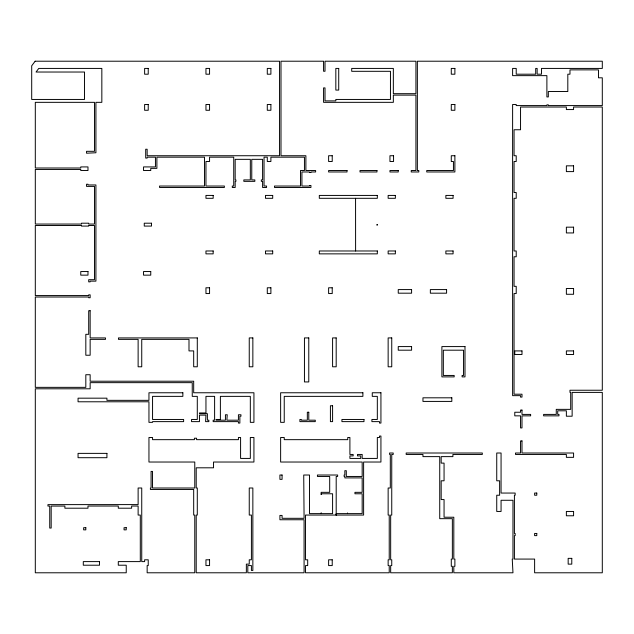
<?xml version="1.0" encoding="UTF-8"?>
<svg xmlns="http://www.w3.org/2000/svg" width="634" height="634" viewBox="0 0 634 634"><rect width="100%" height="100%" fill="white"/><g stroke="black" fill="none" stroke-linecap="round" stroke-linejoin="round"><path stroke-width="0.95" d="M355.563 198.307L355.603 250.977M35.147 61.213L31.7 65.801L31.7 99.451L84.52 99.451L84.52 72.03L36.051 72.03L38.761 68.424L101.836 68.424L101.836 102.336L95.916 102.336L95.916 152.754L86.541 153.206L86.541 151.312L94.474 151.312L94.474 102.336L35.306 102.336L35.306 168.002L80.764 168.002L80.764 166.916L87.983 166.916L87.983 170.522L80.764 170.522L80.764 169.444L35.306 169.444L35.306 224.056L81.485 224.056L81.485 223.2L88.705 223.2L88.705 224.056L94.474 224.056L94.474 186.396L86.541 186.396L86.541 184.232L87.983 184.232L87.983 184.954L95.916 184.954L95.916 281.139L90.147 281.139L90.147 281.861L88.705 281.861L88.705 279.697L94.474 279.697L94.474 225.498L88.705 225.498L88.705 226.084L81.485 226.084L81.485 225.498L35.306 225.498L35.306 295.571L88.705 295.571L88.705 294.85L90.147 294.85L90.147 297.734L88.705 297.734L88.705 297.013L35.306 297.013L35.306 387.35L85.82 387.35L85.82 374.726L90.147 374.726L90.147 381.216L193.687 381.216L193.687 392.763L253.933 392.763L253.933 422.347L250.327 422.347L250.327 396.369L220.386 396.369L220.386 419.462L216.059 419.462L216.059 420.184L225.435 420.184L225.435 414.771L227.241 414.771L226.877 420.184L238.424 420.184L238.424 414.771L240.952 414.771L240.952 416.213L239.866 416.213L239.866 423.068L238.424 423.068L238.424 421.626L213.167 421.626L213.167 420.184L214.609 420.184L214.609 396.369L205.955 396.369L205.955 412.964L199.456 412.964L199.456 413.685L207.397 413.685L207.397 420.184L208.84 420.184L208.84 421.626L205.59 421.626L205.955 415.127L199.456 415.127L199.456 421.626L191.555 421.626L191.555 419.462L197.293 419.462L197.293 396.369L192.245 396.369L192.245 382.659L90.147 382.659L90.147 388.793L35.306 388.793L35.306 572.787L126.237 572.787L126.237 565.211L118.289 565.211L118.289 561.605L140.296 561.605L140.296 515.062L138.125 515.062L138.125 506.043L131.634 506.043L131.634 508.206L118.289 508.206L118.289 506.043L87.983 506.043L87.983 508.206L64.89 508.206L64.89 506.075L51.18 506.075L51.18 528.051L49.737 528.051L49.737 506.075L47.938 506.075L47.938 504.632L138.125 504.601L138.125 488.006L141.739 488.006L141.739 561.605L144.623 561.605L144.623 559.798L148.229 559.798L148.229 565.576L147.151 565.576L147.151 572.787L194.773 572.787L194.773 515.062L193.687 515.062L193.687 489.448L150.393 489.448L150.393 488.006L151.082 488.006L151.082 471.411L152.525 471.411L152.525 488.006L194.773 488.006L194.773 462.027L148.95 462.027L148.95 437.5L152.556 437.5L152.556 439.663L194.408 439.663L194.408 438.221L196.572 438.221L196.572 439.663L238.424 439.663L238.424 437.5L240.587 437.5L240.587 458.422L250.327 458.422L250.327 437.5L253.933 437.5L253.933 462.027L213.531 462.027L213.531 467.805L196.215 467.805L196.215 488.006L197.293 488.006L197.293 515.062L196.215 515.062L196.215 572.787L246.357 572.787L246.357 564.133L249.249 564.133L249.249 559.798L251.413 559.798L251.413 515.062L249.249 515.062L249.249 488.006L252.855 488.006L252.855 570.441L251.413 570.441L251.413 565.576L247.807 565.576L247.807 572.787L304.082 572.787L304.082 519.753L279.911 519.753L279.911 515.426L282.075 515.426L282.075 518.311L304.082 518.311L303.726 475.017L309.495 475.017L309.495 513.619L321.153 513.619L321.153 512.843L321.295 513.619L332.588 513.619L332.588 493.775L321.295 493.775L321.153 494.552L321.153 492.333L329.696 492.333L329.696 476.459L317.436 476.459L317.436 475.017L337.637 475.017L337.637 476.459L336.194 476.459L336.194 515.062L336.194 513.619L347.487 513.619L347.487 512.969L347.63 513.619L362.173 513.619L362.173 493.775L354.953 493.775L354.953 492.333L362.173 492.333L362.173 477.901L344.848 477.901L344.848 476.459L344.127 476.459L344.127 475.017L344.848 475.017L344.848 470.69L346.299 470.69L346.299 476.459L362.173 476.459L362.173 462.027L280.632 462.027L280.632 437.5L284.238 437.5L284.238 439.663L347.741 439.663L347.741 437.5L349.905 437.5L349.905 454.451L353.146 454.451L353.146 455.901L349.905 455.901L349.905 458.422L360.722 458.422L360.722 455.901L357.481 455.901L357.481 454.451L362.173 454.451L362.173 458.422L377.325 458.422L377.325 437.5L379.489 437.5L379.489 436.057L380.931 436.057L380.931 462.027L363.615 462.027L363.615 515.062L305.525 515.062L305.525 559.798L307.688 559.798L307.688 565.576L305.525 565.576L305.525 572.787L389.228 572.787L389.228 565.576L388.143 565.576L388.143 559.798L389.228 559.798L389.228 515.062L388.143 515.062L388.143 488.006L390.306 488.006L390.306 454.451L389.585 454.451L389.585 453.009L393.199 453.009L393.199 454.451L391.749 454.451L391.749 515.062L390.671 515.062L390.671 559.798L391.749 559.798L391.749 565.576L390.671 565.576L390.671 572.787L452.359 572.787L452.359 566.297L451.281 566.297L451.281 559.077L452.359 559.077L452.359 518.675L439.734 518.675L439.734 456.623L422.957 456.623L422.957 454.451L406.18 454.451L406.18 453.009L482.308 453.009L482.308 454.451L452.906 454.451L452.906 456.623L441.177 456.623L441.177 463.113L444.062 463.113L444.062 480.794L441.177 480.794L441.177 499.552L444.062 499.552L444.062 517.233L453.809 517.233L453.809 559.077L454.887 559.077L454.887 566.297L453.809 566.297L453.809 572.787L512.969 572.787L512.248 559.077L512.969 559.077L512.969 500.274L501.066 500.274L501.066 511.456L496.739 511.456L496.739 495.225L499.624 495.225L499.624 480.794L496.739 480.794L496.739 453.009L501.066 453.009L501.066 493.054L515.141 493.054L515.141 495.225L514.412 495.225L514.412 533.463L515.141 533.463L515.141 535.627L514.412 535.627L514.412 559.077L534.62 559.077L534.62 572.787L602.3 572.787L602.3 392.398L572.137 392.398L572.137 416.213L566.368 416.213L566.368 410.8L557.706 410.8L557.706 414.406L558.974 414.406L558.974 415.849L543.623 415.849L543.623 414.406L556.264 414.406L556.264 409.358L570.695 409.358L570.695 392.398L569.974 392.398L569.974 390.235L602.3 390.235L602.3 107.027L573.58 107.027L573.58 109.555L566.368 109.555L566.368 107.027L520.546 107.027L520.546 129.756L514.055 129.756L514.055 155.734L516.219 155.734L516.219 161.504L514.055 161.504L514.055 192.53L516.219 192.53L516.219 198.307L514.055 198.307L514.055 250.977L516.219 250.977L516.219 256.754L514.055 256.754L514.055 286.33L516.219 286.33L516.219 293.55L514.055 293.55L514.055 394.205L521.988 394.205L521.988 397.098L520.546 397.098L520.546 395.648L512.613 395.648L512.613 104.507L516.219 104.507L516.219 105.585L546.888 105.585L546.888 104.864L548.331 104.864L548.331 105.585L602.3 105.585L602.3 77.808L598.472 77.808L598.472 69.867L569.974 69.867L569.974 74.202L567.81 74.202L567.81 91.518L548.331 91.518L548.331 96.931L546.888 96.931L546.888 75.644L512.613 75.644L512.613 68.424L516.219 68.424L516.219 74.202L535.698 74.202L535.698 68.424L537.141 68.424L537.141 74.202L541.476 74.202L541.476 68.424L602.3 68.424L602.3 61.213L417.37 61.213L417.37 170.522L418.812 170.522L418.812 171.972L411.236 171.972L411.236 170.522L415.928 170.522L415.928 95.124L393.342 95.124L393.342 102.336L323.57 102.336L323.57 87.904L325.012 87.904L325.012 100.893L335.83 100.893L335.83 99.451L390.457 99.451L390.457 71.309L351.704 71.309L351.704 68.424L393.342 68.424L393.342 93.681L415.928 93.681L415.928 61.213L325.012 61.213L325.012 71.246L323.57 71.246L323.57 61.213L280.997 61.213L280.997 155.734L305.889 155.734L305.889 170.522L315.629 170.522L315.629 171.972L310.937 171.972L310.937 172.511L309.495 172.511L309.495 171.972L301.919 171.972L301.919 186.039L309.495 186.039L309.495 185.5L310.937 185.5L310.937 187.482L274.498 187.482L274.498 186.039L300.476 186.039L300.476 170.522L304.447 170.522L304.447 157.177L270.892 157.177L270.892 161.504L267.286 161.504L267.286 157.177L264.037 157.177L264.037 186.039L266.565 186.039L266.565 187.482L262.595 187.482L262.595 181.348L261.335 181.348L261.335 179.905L262.595 179.905L262.595 159.34L251.769 159.34L251.769 179.905L254.836 179.905L254.836 181.348L243.836 181.348L243.836 179.905L250.327 179.905L250.327 159.34L235.174 159.34L235.174 179.905L235.896 179.905L235.896 181.348L235.174 181.348L235.174 187.482L232.29 187.482L232.29 186.039L233.732 186.039L233.732 157.177L209.561 157.177L209.561 161.504L205.955 161.504L205.955 186.039L224.357 186.039L224.357 187.482L159.562 187.482L159.562 186.039L204.513 186.039L204.513 157.177L156.891 157.177L156.891 168.359L150.757 168.359L150.757 170.522L143.538 170.522L143.538 166.916L155.449 166.916L155.449 157.177L147.151 157.177L147.151 158.08L145.701 158.08L145.701 149.244L147.151 149.244L147.151 155.734L279.554 155.734L279.554 61.213L35.147 61.213M377.325 224.69L376.691 224.896L377.325 225.11L377.325 224.69M148.229 68.424L144.623 68.424L144.623 74.202L148.229 74.202L148.229 68.424M209.561 68.424L205.955 68.424L205.955 74.202L209.561 74.202L209.561 68.424M270.892 68.424L267.286 68.424L267.286 74.202L270.892 74.202L270.892 68.424M338.722 68.424L335.83 68.424L335.83 90.076L338.722 90.076L338.722 68.424M454.887 68.424L451.281 68.424L451.281 74.202L454.887 74.202L454.887 68.424M148.229 104.507L144.623 104.507L144.623 110.276L148.229 110.276L148.229 104.507M209.561 104.507L205.955 104.507L205.955 110.276L209.561 110.276L209.561 104.507M270.892 104.507L267.286 104.507L267.286 110.276L270.892 110.276L270.892 104.507M454.887 104.507L451.281 104.507L451.281 110.276L454.887 110.276L454.887 104.507M332.224 155.734L328.618 155.734L328.618 161.504L332.224 161.504L332.224 155.734M393.555 155.734L389.95 155.734L389.95 161.504L393.555 161.504L393.555 155.734M454.887 155.734L451.281 155.734L451.281 161.504L453.445 161.504L453.445 170.522L426.745 170.522L426.745 171.972L454.887 171.972L454.887 155.734M573.58 165.839L566.368 165.839L566.368 171.608L573.58 171.608L573.58 165.839M347.02 170.522L328.618 170.522L328.618 171.972L347.02 171.972L347.02 170.522M376.961 170.522L360.001 170.522L360.001 171.972L376.961 171.972L376.961 170.522M398.247 170.522L389.95 170.522L389.95 171.972L398.247 171.972L398.247 170.522M213.167 195.423L205.955 195.423L205.955 198.307L213.167 198.307L213.167 195.423M272.699 195.423L265.48 195.423L265.48 198.307L272.699 198.307L272.699 195.423M377.325 195.423L319.306 195.423L319.306 198.307L377.325 198.307L377.325 195.423M395.362 195.423L388.143 195.423L388.143 198.307L395.362 198.307L395.362 195.423M453.08 195.423L445.868 195.423L445.868 198.307L453.08 198.307L453.08 195.423M151.478 223.2L144.259 223.2L144.259 226.084L151.478 226.084L151.478 223.2M573.58 227.17L566.368 227.17L566.368 232.94L573.58 232.94L573.58 227.17M213.167 250.977L205.955 250.977L205.955 253.862L213.167 253.862L213.167 250.977M272.699 250.977L265.48 250.977L265.48 253.862L272.699 253.862L272.699 250.977M377.325 250.977L319.306 250.977L319.306 253.862L377.325 253.862L377.325 250.977M395.362 250.977L388.143 250.977L388.143 253.862L395.362 253.862L395.362 250.977M453.08 250.977L445.868 250.977L445.868 253.862L453.08 253.862L453.08 250.977M87.983 271.542L80.764 271.542L80.764 275.148L87.983 275.148L87.983 271.542M150.757 271.542L143.538 271.542L143.538 275.148L150.757 275.148L150.757 271.542M209.561 287.781L205.955 287.781L205.955 293.55L209.561 293.55L209.561 287.781M270.892 287.781L267.286 287.781L267.286 293.55L270.892 293.55L270.892 287.781M332.224 287.781L328.618 287.781L328.618 293.55L332.224 293.55L332.224 287.781M573.58 288.502L566.368 288.502L566.368 294.271L573.58 294.271L573.58 288.502M411.593 289.579L398.247 289.579L398.247 293.185L411.593 293.185L411.593 289.579M446.59 289.579L430.351 289.579L430.351 293.185L446.59 293.185L446.59 289.579M90.147 310.723L88.705 310.723L88.705 334.316L85.82 334.316L85.82 355.238L90.147 355.238L90.147 339.364L105.482 339.364L105.482 337.922L90.147 337.922L90.147 310.723M197.293 337.922L118.463 337.922L118.463 339.364L138.125 339.364L138.125 366.785L141.739 366.785L141.739 339.364L188.995 339.364L188.995 350.911L193.687 350.911L193.687 366.785L197.293 366.785L197.293 337.922M252.855 337.922L249.249 337.922L249.249 366.785L252.855 366.785L252.855 337.922M308.774 337.922L304.447 337.922L304.447 381.937L308.774 381.937L308.774 337.922M336.186 337.922L332.588 337.922L332.588 366.785L336.194 366.785L336.186 337.922M391.749 337.922L388.143 337.922L388.143 366.785L391.749 366.785L391.749 337.922M411.593 346.584L398.247 346.584L398.247 350.19L411.593 350.19L411.593 346.584M464.991 346.584L441.898 346.584L441.898 376.889L454.166 376.889L454.166 375.447L443.34 375.447L443.34 350.19L463.549 350.19L463.549 375.447L462.107 375.447L462.107 376.889L464.991 376.889L464.991 346.584M521.988 350.911L514.776 350.911L514.776 354.517L521.988 354.517L521.988 350.911M573.58 350.911L566.368 350.911L566.368 354.517L573.58 354.517L573.58 350.911M182.861 392.763L148.95 392.763L148.95 400.339L106.924 400.339L106.924 398.176L78.061 398.176L78.061 401.782L148.95 401.782L148.95 422.347L152.556 422.347L152.556 421.626L183.622 421.626L183.622 419.462L152.556 419.462L152.556 396.369L182.861 396.369L182.861 392.763M362.894 392.763L280.632 392.763L280.632 422.347L284.238 422.347L284.238 396.369L362.894 396.369L362.894 392.763M380.931 392.763L372.269 392.763L372.269 396.369L377.325 396.369L377.325 419.462L371.912 419.462L371.912 421.626L379.489 421.626L379.489 423.068L380.931 423.068L380.931 392.763M451.82 397.811L422.957 397.811L422.957 401.417L451.82 401.417L451.82 397.811M332.588 405.752L330.417 405.752L330.417 421.626L332.588 421.626L332.588 405.752M521.988 410.087L520.546 410.087L520.546 412.243L514.776 412.243L514.776 415.849L520.546 415.849L520.546 427.934L521.988 427.934L521.988 415.849L530.634 415.849L530.634 414.406L521.988 414.406L521.988 410.087M308.774 412.243L307.332 412.243L307.332 420.184L301.356 420.184L301.356 419.462L299.914 419.462L299.914 421.626L315.264 421.626L315.264 420.184L308.774 420.184L308.774 412.243M363.971 419.462L341.932 419.462L341.932 421.626L363.971 421.626L363.971 419.462M521.988 440.923L520.546 440.923L520.546 453.009L515.497 453.009L515.497 454.451L566.368 454.451L566.368 457.344L573.58 457.344L573.58 453.009L521.988 453.009L521.988 440.923M106.924 453.373L78.061 453.373L78.061 457.7L106.924 457.7L106.924 453.373M282.075 475.017L279.911 475.017L279.911 479.352L282.075 479.352L282.075 475.017M536.784 493.054L534.62 493.054L534.62 495.225L536.784 495.225L536.784 493.054M573.58 511.456L566.368 511.456L566.368 515.783L573.58 515.783L573.58 511.456M85.82 527.694L83.648 527.694L83.648 529.858L85.82 529.858L85.82 527.694M126.221 527.694L124.058 527.694L124.058 529.858L126.221 529.858L126.221 527.694M536.784 533.463L534.62 533.463L534.62 535.627L536.784 535.627L536.784 533.463M571.781 558.356L568.167 558.356L568.167 564.133L571.781 564.133L571.781 558.356M209.561 559.798L205.955 559.798L205.955 565.576L209.561 565.576L209.561 559.798M332.224 559.798L328.618 559.798L328.618 565.576L332.224 565.576L332.224 559.798M99.522 561.605L83.292 561.605L83.292 565.211L99.522 565.211L99.522 561.605"/></g></svg>
